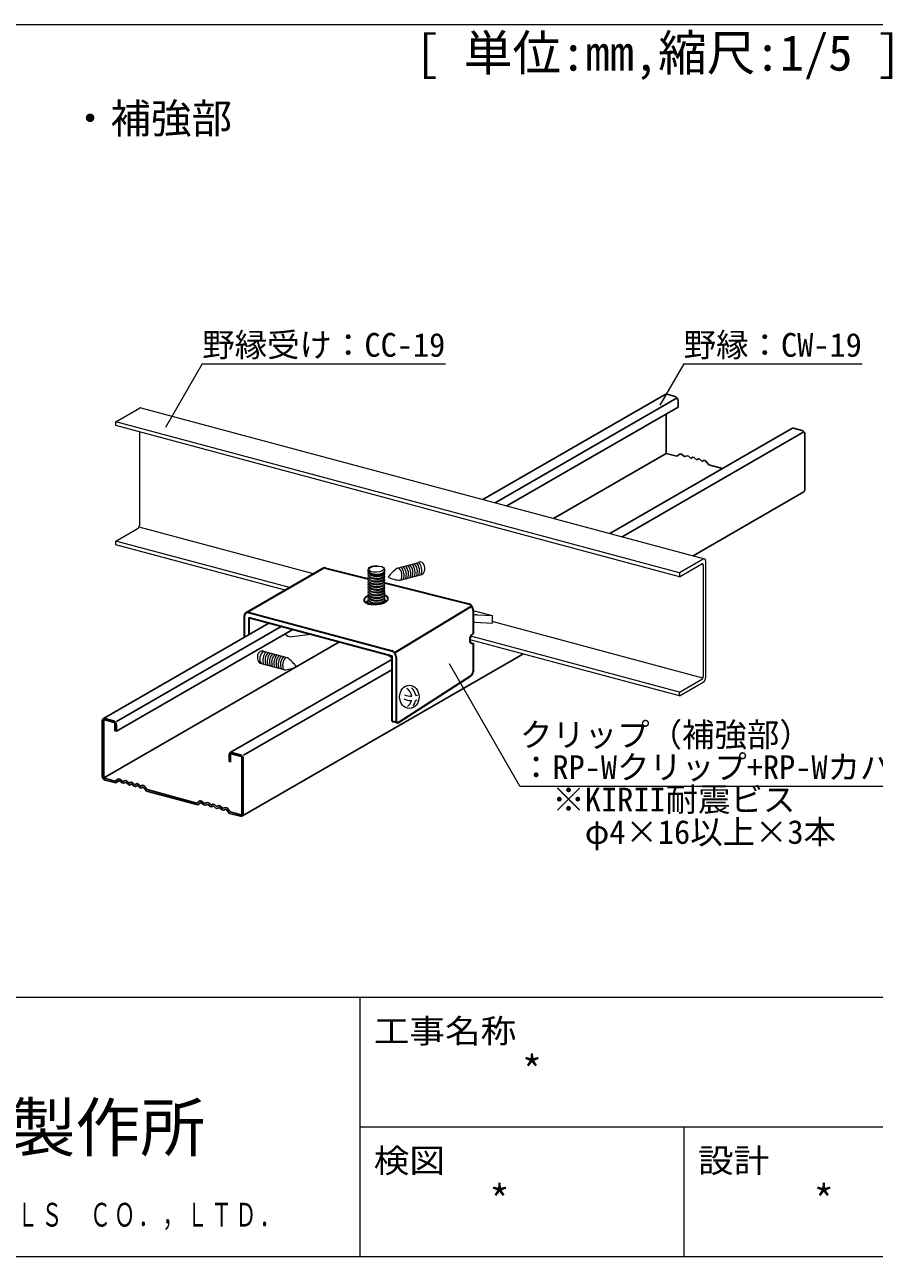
# Model space of a CAD drawing. Units: millimetres on the paper, enlarged 30 times, with parts at other scales. Extents: x -5790 to 5910, y -4184 to 4114.
# Drawn here: x 415 to 1987, y -4136 to -1856 of the extents above; entities that cross this region are included whole.
import ezdxf
from ezdxf.enums import TextEntityAlignment as Align

# ---------------------------------------------------------------- set-up
doc = ezdxf.new("R2010")
doc.units = ezdxf.units.MM
doc.header["$LTSCALE"] = 30
for name, color, linetype, lineweight in [('1-2_野縁受け', 3, 'Continuous', 18), ('1-3_野縁', 2, 'Continuous', 25), ('1-6_文字', 7, 'Continuous', 18), ('1-7_金具', 6, 'Continuous', 35), ('1-A_クリップ', 7, 'Continuous', 18), ('1-B_ビス', 3, 'Continuous', 18), ('F-2', 3, 'Continuous', 18), ('F-6_文字', 7, 'Continuous', 18)]:
    doc.layers.add(name, color=color, linetype=linetype, lineweight=lineweight)
doc.styles.add('ＭＳ ゴシック', font='')
doc.styles.get('ＭＳ ゴシック').set_extended_font_data('MS Gothic')

msp = doc.modelspace()

# ---------------------------------------------------------------- linework, layer by layer
at = {"layer": '1-2_野縁受け'}
for p, q in [((583.3, -2591.26), (627.07, -2565.99)), ((629.48, -2565.55), (1672.68, -2845.07)), ((583.3, -2598.46), (583.3, -2591.26)), ((1626.5, -2870.79), (583.3, -2591.26)), ((1626.5, -2877.99), (583.3, -2598.46)), ((627.07, -2610.19), (627.07, -2783.19)), ((583.3, -2812.06), (624.64, -2788.19)), ((949.48, -2872.68), (626.38, -2786.11)), ((583.3, -2819.26), (583.3, -2812.06)), ((905.12, -2898.29), (583.3, -2812.06)), ((896.6, -2903.21), (583.3, -2819.26)), ((1670.27, -2845.51), (1626.5, -2870.79)), ((1675.14, -3063.51), (1675.14, -2849.91)), ((1626.5, -2877.99), (1667.84, -2854.12)), ((1626.5, -2870.79), (1626.5, -2877.99)), ((1670.27, -2856.31), (1670.27, -3062.71)), ((1669.58, -3065.63), (1280.01, -2961.24)), ((1626.5, -3098.79), (1239.17, -2995)), ((1626.5, -3091.59), (1240.35, -2988.12)), ((1626.5, -3091.59), (1667.84, -3067.72)), ((1626.5, -3098.79), (1670.27, -3073.51)), ((1626.5, -3098.79), (1626.5, -3091.59))]:
    msp.add_line(p, q, dxfattribs=at)
for centre, major_axis, start_param, end_param in [((627.07, -2573.19), (-2.55, -7.6), 3.1755245, 3.6943472), ((624.64, -2784.59), (-1.28, -3.8), 0.5527545, 2.1235508), ((1670.27, -2852.71), (-2.55, -7.6), 2.1235508, 3.6943472), ((1667.84, -2857.72), (1.28, 3.8), 5.2651435, 6.8359398), ((1667.84, -3064.12), (-1.28, -3.8), 0.5527545, 2.1235508), ((1670.27, -3066.31), (2.55, 7.6), 3.6943472, 5.2651435)]:
    msp.add_ellipse(centre, major_axis=major_axis, ratio=0.544498, start_param=start_param, end_param=end_param, dxfattribs=at)
at = {"layer": '1-3_野縁'}
for p, q in [((1262.86, -2735.26), (1599.79, -2540.73)), ((1285.44, -2741.31), (1621.98, -2547.01)), ((1602.88, -2540.39), (1618.53, -2544.59)), ((1623.75, -2551.98), (1623.75, -2563.98)), ((1306.73, -2747.01), (1623.75, -2563.98)), ((1601.84, -2576.63), (1601.84, -2649.79)), ((1834.51, -2603.62), (1497.58, -2798.15)), ((1520.16, -2804.2), (1856.7, -2609.9)), ((1853.25, -2607.48), (1837.6, -2603.29)), ((1858.47, -2716.88), (1858.47, -2614.88)), ((1393.28, -2770.2), (1601.84, -2649.79)), ((1621.66, -2655.1), (1601.84, -2649.79)), ((1621.66, -2655.1), (1627.66, -2650.71)), ((1635.48, -2655.81), (1640.7, -2654.21)), ((1640.7, -2654.21), (1643.31, -2654.9)), ((1643.31, -2654.9), (1647.22, -2658.95)), ((1647.22, -2658.95), (1651.13, -2657)), ((1651.13, -2657), (1653.74, -2657.7)), ((1653.74, -2657.7), (1657.65, -2661.75)), ((1657.65, -2661.75), (1661.56, -2659.8)), ((1661.56, -2659.8), (1664.17, -2660.49)), ((1664.17, -2660.49), (1668.08, -2664.54)), ((1668.08, -2664.54), (1671.99, -2662.59)), ((1671.99, -2662.59), (1674.6, -2663.29)), ((1674.6, -2663.29), (1680.6, -2670.9)), ((1706.14, -2677.74), (1680.6, -2670.9)), ((1651.51, -2839.4), (1856.34, -2721.14)), ((560.56, -3140.73), (866.88, -2963.88)), ((584.52, -3145.98), (889.45, -2969.93)), ((584.52, -3163.98), (910.75, -2975.63)), ((562.61, -3249.79), (997.3, -2998.82)), ((1093.9, -3031.22), (795.28, -3203.62)), ((818.14, -3320.55), (1336.72, -3021.14)), ((819.98, -3208.45), (1093.9, -3050.3)), ((558.44, -3247), (558.44, -3145)), ((561.04, -3144.19), (561.04, -3249.19)), ((562.49, -3143.08), (580.46, -3147.9)), ((563.65, -3140.39), (579.3, -3144.59)), ((581.91, -3163.28), (581.91, -3149.78)), ((584.52, -3163.98), (581.91, -3163.28)), ((584.52, -3163.98), (581.91, -3163.28)), ((584.52, -3151.98), (584.52, -3163.98)), ((793.16, -3207.89), (793.16, -3219.89)), ((795.76, -3220.59), (795.76, -3207.09)), ((815.18, -3210.79), (797.21, -3205.98)), ((814.02, -3207.48), (798.37, -3203.29)), ((816.63, -3212.68), (816.63, -3317.68)), ((793.16, -3219.89), (795.76, -3220.59)), ((819.24, -3316.88), (819.24, -3214.88)), ((582.43, -3256.42), (562.49, -3251.08)), ((583.73, -3259.77), (563.65, -3254.39)), ((640.07, -3274.87), (634.07, -3267.26)), ((733.69, -3296.96), (641.37, -3272.22)), ((733.69, -3296.96), (739.69, -3292.56)), ((739.69, -3292.56), (742.3, -3293.26)), ((742.3, -3293.26), (747.52, -3297.66)), ((747.52, -3297.66), (752.73, -3296.06)), ((752.73, -3296.06), (755.34, -3296.76)), ((755.34, -3296.76), (759.25, -3300.8)), ((759.25, -3300.8), (763.16, -3298.85)), ((763.16, -3298.85), (765.77, -3299.55)), ((765.77, -3299.55), (769.68, -3303.6)), ((769.68, -3303.6), (773.6, -3301.65)), ((773.6, -3301.65), (776.2, -3302.35)), ((776.2, -3302.35), (781.42, -3306.74)), ((781.42, -3306.74), (786.64, -3305.14)), ((786.64, -3305.14), (789.24, -3305.84)), ((789.24, -3305.84), (795.24, -3313.45)), ((793.94, -3316.1), (787.94, -3308.49)), ((814.02, -3321.48), (793.94, -3316.1)), ((815.18, -3318.79), (795.24, -3313.45))]:
    msp.add_line(p, q, dxfattribs=at)
for points in [[(1627.66, -2650.71), (1630.27, -2651.41), (1635.48, -2655.81)], [(582.43, -3256.42), (588.43, -3252.03), (591.04, -3252.73), (596.25, -3257.13), (601.47, -3255.53), (604.08, -3256.22), (607.99, -3260.27), (611.9, -3258.32), (614.51, -3259.02), (618.42, -3263.07), (622.33, -3261.12), (624.94, -3261.81), (628.85, -3265.86), (632.76, -3263.91), (635.37, -3264.61), (641.37, -3272.22)], [(634.07, -3267.26), (630.16, -3269.21), (627.55, -3268.51), (623.64, -3264.47), (619.72, -3266.42), (617.12, -3265.72), (613.2, -3261.67), (609.29, -3263.62), (606.68, -3262.92), (602.77, -3258.87), (597.56, -3260.48), (594.95, -3259.78), (589.73, -3255.38), (583.73, -3259.77)], [(754.04, -3299.41), (748.82, -3301.01), (746.21, -3300.31), (741, -3295.91), (735, -3300.3), (640.07, -3274.87)], [(787.94, -3308.49), (782.72, -3310.09), (780.12, -3309.39), (774.9, -3305), (770.99, -3306.95), (768.38, -3306.25), (764.47, -3302.2), (760.56, -3304.15), (757.95, -3303.45), (754.04, -3299.41)]]:
    msp.add_lwpolyline(points, dxfattribs=at)
for centre, major_axis, ratio, start_param, end_param in [((1602.88, -2546.39), (-2.91, 5.76), 0.751651, 5.6914085, 6.3251409), ((1618.53, -2550.59), (-2.91, 5.76), 0.751651, 4.1206122, 5.6914085), ((1837.6, -2609.29), (-2.91, 5.76), 0.751651, 5.6914085, 6.3251409), ((1853.25, -2613.48), (-2.91, 5.76), 0.751651, 4.1206122, 5.6914085), ((1853.25, -2715.48), (-2.91, 5.76), 0.751651, 3.1835482, 4.1206122), ((563.65, -3146.39), (-2.91, 5.76), 0.751651, 5.6914085, 7.2622048), ((562.49, -3144.58), (-1.02, 1.34), 0.767327, 5.4977871, 7.0685835), ((579.3, -3150.59), (-2.91, 5.76), 0.751651, 4.1206122, 5.6914085), ((580.46, -3149.4), (-1.02, 1.34), 0.767327, 3.9269908, 5.4977871), ((798.37, -3209.29), (-2.91, 5.76), 0.751651, 5.6914085, 7.2622048), ((797.21, -3207.48), (-1.02, 1.34), 0.767327, 5.4977871, 7.0685835), ((814.02, -3213.48), (-2.91, 5.76), 0.751651, 4.1206122, 5.6914085), ((815.18, -3212.29), (-1.02, 1.34), 0.767327, 3.9269908, 5.4977871), ((563.65, -3248.39), (-2.91, 5.76), 0.751651, 0.9790195, 2.5498158), ((562.49, -3249.58), (-1.02, 1.34), 0.767327, 0.7853982, 2.3561945), ((814.02, -3315.48), (-2.91, 5.76), 0.751651, 2.5498158, 4.1206122), ((815.18, -3317.29), (-1.02, 1.34), 0.767327, 2.3561945, 3.9269908)]:
    msp.add_ellipse(centre, major_axis=major_axis, ratio=ratio, start_param=start_param, end_param=end_param, dxfattribs=at)
at = {"layer": '1-6_文字'}
for p, q in [((743.45, -2484.13), (675.4, -2601.99)), ((743.45, -2484.13), (1193.45, -2484.13)), ((1634.24, -2484.13), (1590.11, -2560.57)), ((1634.24, -2484.13), (1964.24, -2484.13)), ((1331.15, -3265.73), (1200.6, -3039.6)), ((1331.15, -3265.73), (2081.15, -3265.73))]:
    msp.add_line(p, q, dxfattribs=at)
at = {"layer": '1-7_金具'}
for p, q in [((967.7, -2862.17), (824.37, -2944.91)), ((971.71, -2862.12), (1050.1, -2881.79)), ((1081.41, -2889.64), (1236.16, -2928.47)), ((1099.4, -3018.99), (1241.66, -2932.35)), ((1244.5, -2940.31), (1244.5, -2982.91)), ((821.1, -2951.61), (821.1, -2990.31)), ((829.45, -2944.25), (1093.9, -3015.11)), ((829.45, -2953.85), (1093.9, -3024.71)), ((829.45, -2953.85), (829.45, -2985.49)), ((1245.98, -2962.49), (1244.5, -2963.35)), ((1244.5, -3000.91), (1244.5, -3054.14)), ((1093.9, -3024.71), (1093.9, -3142.31)), ((1102.24, -3026.94), (1102.24, -3144.54)), ((1106.3, -3148.2), (1240.45, -3061.75)), ((1104.56, -3148.53), (1095.85, -3146.2))]:
    msp.add_line(p, q, dxfattribs=at)
for centre, radius, start, end in [((969.97, -2868.56), 6.67, 74.91328, 128.62379), ((1050.57, -2922.62), 8.06, 114.02722, 155.24535), ((1067.6, -2958.43), 47.71, 111.85775, 115.19318), ((1072.84, -2935.49), 24.18, 75.71795, 75.71796), ((1072.84, -2935.49), 24.18, 62.09094, 69.72751), ((1078.12, -2916.76), 9.25, 300.13017, 353.92401), ((1081.54, -2919.58), 6.06, 17.67757, 64.37527), ((1050.43, -2922.02), 7.7, 158.83281, 181.8681), ((1045.92, -2921.98), 3.2, 185.34386, 229.34663), ((1056.55, -2907.46), 21.18, 233.12914, 255.50343), ((1050.57, -2932.22), 8.06, 114.02722, 126.2203), ((1067.6, -2968.03), 47.71, 111.90301, 115.19318), ((1055.32, -2912.67), 15.83, 254.92072, 255.07927), ((1062.45, -2881.59), 47.71, 256.41742, 295.19318), ((1072.84, -2945.09), 24.18, 75.71795, 75.71796), ((1072.84, -2945.09), 24.18, 62.09094, 70.54269), ((1081.54, -2929.18), 6.06, 64.01046, 64.37527), ((1231.93, -2940.32), 12.57, 0.01961, 70.35505), ((830.38, -2951.76), 9.28, 137.44071, 179.11744), ((827.71, -2950.69), 6.67, 74.91328, 128.62379), ((1254.01, -2995.26), 15.59, 127.58517, 180.57799), ((1249.33, -2995.56), 10.91, 179.29407, 196.64667), ((1243.75, -2997.04), 5.14, 198.62534, 226.37254), ((1242.46, -2997.83), 3.7, 232.38202, 303.54373), ((1089.67, -3026.95), 12.57, 0.01961, 70.35505), ((1234.65, -3053.77), 9.87, 306.05079, 2.11239), ((1107.08, -3141.81), 13.19, 182.16508, 192.73235), ((1096.39, -3143.97), 2.31, 198.95545, 235.41967), ((1096.61, -3143.38), 2.92, 238.49115, 255), ((1115.43, -3144.05), 13.19, 182.16508, 192.73235), ((1104.74, -3146.21), 2.31, 198.95545, 235.41967), ((1104.95, -3145.62), 2.92, 238.49115, 297.43461)]:
    msp.add_arc(centre, radius, start, end, dxfattribs=at)
at = {"layer": '1-A_クリップ'}
for p, q in [((1244.5, -2940.53), (1280.01, -2950.05)), ((1247.65, -2962.1), (1280.01, -2963.85)), ((1252.1, -2948.54), (1280.01, -2950.05)), ((1280.01, -2950.05), (1280.01, -2963.85)), ((909.69, -2989.04), (944.08, -2984.56)), ((1093.9, -3028.44), (1084.53, -3022.2))]:
    msp.add_line(p, q, dxfattribs=at)
for centre, radius, start, end in [((1251.12, -2966.51), 18, 86.9018, 111.5727), ((1247.48, -2965.09), 3, 86.9018, 120), ((907.75, -2974.16), 15, 220.64773, 277.40662)]:
    msp.add_arc(centre, radius, start, end, dxfattribs=at)
at = {"layer": '1-B_ビス'}
for p, q in [((1103.89, -2862.25), (1143.87, -2851.54)), ((1109.89, -2884.67), (1149.88, -2873.95)), ((901.21, -3028.14), (856.73, -3016.22)), ((895.21, -3050.56), (850.73, -3038.64))]:
    msp.add_line(p, q, dxfattribs=at)
for centre, radius, start, end in [((1160.42, -2934.68), 91.88, 127.9695, 142.39787), ((1091, -2876.1), 21.93, 338.13721, 42.25596), ((1095.07, -2875.01), 21.93, 338.13721, 42.25596), ((1099.14, -2873.92), 21.93, 338.13721, 42.25596), ((1103.21, -2872.83), 21.93, 338.13721, 42.25596), ((1107.28, -2871.74), 21.93, 338.13721, 42.25596), ((1111.35, -2870.65), 21.93, 338.13721, 42.25596), ((1115.42, -2869.56), 21.93, 338.13721, 42.25596), ((1119.49, -2868.47), 21.93, 338.13721, 42.25596), ((1123.56, -2867.38), 21.93, 338.13721, 42.25596), ((1127.63, -2866.29), 21.93, 338.13721, 42.25596), ((1111.84, -2833.43), 51.27, 241.8118, 267.82082), ((865.56, -3029.65), 15.78, 122.39043, 217.49942), ((877.47, -3032.18), 21.93, 137.74404, 201.86279), ((881.54, -3033.27), 21.93, 137.74404, 201.86279), ((885.61, -3034.36), 21.93, 137.74404, 201.86279), ((889.68, -3035.45), 21.93, 137.74404, 201.86279), ((893.75, -3036.54), 21.93, 137.74404, 201.86279), ((897.82, -3037.63), 21.93, 137.74404, 201.86279), ((901.89, -3038.72), 21.93, 137.74404, 201.86279), ((905.96, -3039.81), 21.93, 137.74404, 201.86279), ((910.03, -3040.9), 21.93, 137.74404, 201.86279), ((914.1, -3042), 21.93, 137.74404, 201.86279), ((844.69, -3100.58), 91.88, 37.60213, 52.0305), ((893.26, -2999.32), 51.27, 272.17918, 298.1882), ((1130.25, -3064.42), 34.62, 248.08912, 271.57672), ((1111.28, -3102.1), 20.17, 8.77201, 58.44322), ((1114.89, -3101.9), 24, 9.29512, 49.39892), ((1130.25, -3064.42), 34.62, 283.90667, 288.97328), ((1131.52, -3072.22), 35.24, 244.32235, 268.69781), ((1111.28, -3102.1), 20.17, 306.88278, 344.62773), ((1114.89, -3101.9), 24, 320.08466, 348.26915), ((1131.52, -3072.22), 35.24, 281.23463, 285.67636)]:
    msp.add_arc(centre, radius, start, end, dxfattribs=at)
for centre, major_axis, ratio, start_param, end_param in [((1146.87, -2862.74), (0, 12), 0.7, 3.5071706, 6.6487633), ((1065.65, -2865.67), (15.85, -0.36), 0.474, 1.5365587, 6.7586014), ((1065.65, -2873.38), (15.85, -0.36), 0.474, 2.8085353, 6.6379839), ((1065.65, -2868.31), (15.85, -0.36), 0.474, 2.9759185, 6.4705969), ((1065.65, -2868.21), (14.26, -0.49), 0.4807, 3.3063073, 6.1993109), ((1065.65, -2870.85), (14.26, -0.49), 0.4807, 3.3063073, 6.1993109), ((1065.65, -2878.45), (15.85, -0.36), 0.474, 2.8085353, 6.6379839), ((1065.65, -2883.52), (15.85, -0.36), 0.474, 2.8085353, 6.6379839), ((1065.65, -2888.59), (15.85, -0.36), 0.474, 2.8085353, 6.6379839), ((1065.65, -2893.65), (15.85, -0.36), 0.474, 2.8085353, 6.6379839), ((1065.65, -2875.91), (14.26, -0.49), 0.4807, 3.3063073, 6.1993109), ((1065.65, -2880.98), (14.26, -0.49), 0.4807, 3.3063073, 6.1993109), ((1065.65, -2886.05), (14.26, -0.49), 0.4807, 3.3063073, 6.1993109), ((1065.65, -2891.12), (14.26, -0.49), 0.4807, 3.3063073, 6.1993109), ((1065.65, -2908.86), (15.85, -0.36), 0.474, 2.8085353, 5.6733641), ((1065.65, -2919), (15.85, -0.36), 0.474, 2.8085353, 5.6733641), ((1065.65, -2898.72), (15.85, -0.36), 0.474, 2.8085353, 6.6379839), ((1065.65, -2903.79), (15.85, -0.36), 0.474, 2.8085353, 6.6379839), ((1065.65, -2913.93), (15.85, -0.36), 0.474, 2.8085353, 6.6379839), ((1065.65, -2913.93), (15.85, -0.36), 0.474, 2.8085353, 3.521126), ((1065.65, -2896.19), (14.26, -0.49), 0.4807, 3.3063073, 6.1993109), ((1065.65, -2901.26), (14.26, -0.49), 0.4807, 3.3063073, 6.1993109), ((1065.65, -2906.33), (14.26, -0.49), 0.4807, 3.3063073, 6.1993109), ((1065.65, -2911.4), (14.26, -0.49), 0.4807, 3.3063073, 4.129752), ((1065.65, -2911.4), (14.26, -0.49), 0.4807, 3.3063073, 6.1993109), ((1065.65, -2916.46), (14.26, -0.49), 0.4807, 3.3063073, 6.1993109), ((1065.65, -2908.86), (15.85, -0.36), 0.474, 5.6733641, 6.6379839), ((1065.65, -2919), (15.85, -0.36), 0.474, 5.6733641, 6.6379839), ((1065.65, -2911.4), (14.26, -0.49), 0.4807, 6.1174967, 6.1993109), ((1065.65, -2913.93), (15.85, -0.36), 0.474, 0.2520972, 0.3547986), ((1065.65, -2924.07), (15.85, -0.36), 0.474, 2.8085353, 3.7953041), ((1065.65, -2924.07), (15.85, -0.36), 0.474, 2.8085353, 3.521126), ((1065.65, -2929.14), (15.85, -0.36), 0.474, 2.8085353, 2.98544), ((1065.65, -2921.53), (14.26, -0.49), 0.4807, 3.3063073, 6.1993109), ((1065.65, -2926.6), (14.26, -0.49), 0.4807, 3.3063073, 3.4367769), ((1065.65, -2924.07), (15.85, -0.36), 0.474, 6.1533625, 6.6379839), ((853.73, -3027.43), (0, 12), 0.7, 5.9176073, 9.0592)]:
    msp.add_ellipse(centre, major_axis=major_axis, ratio=ratio, start_param=start_param, end_param=end_param, dxfattribs=at)
for centre, major_axis, ratio in [((1065.65, -2864.09), (14.26, 1.04), 0.4101), ((1126.56, -3100.5), (0, 21.6), 0.833333)]:
    msp.add_ellipse(centre, major_axis=major_axis, ratio=ratio, dxfattribs=at)
at = {"layer": 'F-2'}
for p, q in [((-5790.28, -1856.14), (2082.69, -1856.14)), ((-5790.28, -3656.14), (5909.72, -3656.14)), ((1034.72, -3656.14), (1034.72, -4136.14)), ((-5790.28, -4136.14), (5909.72, -4136.14))]:
    msp.add_line(p, q, dxfattribs=at)
at = {"layer": 'F-2', "color": 7}
for p, q in [((1034.72, -3896.14), (5909.72, -3896.14)), ((1634.72, -3896.14), (1634.72, -4136.14))]:
    msp.add_line(p, q, dxfattribs=at)

# ---------------------------------------------------------------- texts
at = {"layer": '1-6_文字', "color": 4, "style": 'ＭＳ ゴシック'}
for s, p in [('野縁受け：CC-19', (743.45, -2484.13)), ('野縁：CW-19', (1634.24, -2484.13)), ('クリップ（補強部）', (1331.15, -3205.73)), ('：RP-Wクリップ+RP-Wカバー', (1331.15, -3265.73)), ('\u3000※KIRII耐震ビス', (1331.15, -3325.73)), ('\u3000\u3000φ4×16以上×3本', (1331.15, -3385.73))]:
    msp.add_text(s, height=43.99, dxfattribs=at).set_placement(p, align=Align.BOTTOM_LEFT)
at = {"layer": 'F-6_文字', "style": 'ＭＳ ゴシック'}
for s, height, p in [('[ 単位:mm,縮尺:1/5 ] ', 65.98, (1137.69, -1961.14)), ('桐井製作所', 87.98, (148.6, -3967.94))]:
    msp.add_text(s, height=height, dxfattribs=at).set_placement(p, align=Align.BOTTOM_LEFT)
at = {"layer": 'F-6_文字', "color": 4, "style": 'ＭＳ ゴシック'}
for s, p in [('・補強部', (498.44, -2073.64)), ('*', (1334.72, -3836.14)), ('*', (1274.72, -4076.14)), ('*', (1874.72, -4076.14))]:
    msp.add_text(s, height=54.99, dxfattribs=at).set_placement(p, align=Align.BOTTOM_LEFT)
at = {"layer": 'F-6_文字', "color": 4, "style": 'ＭＳ ゴシック', "width": 1.1}
for s, p in [('工事名称', (1060.61, -3754.16)), ('検図', (1060.61, -3994.16)), ('設計', (1660.61, -3994.16))]:
    msp.add_text(s, height=43.99, dxfattribs=at).set_placement(p, align=Align.BOTTOM_LEFT)
at = {"layer": 'F-6_文字', "color": 4, "insert": (-765.28, -4087.48), "char_height": 43.99, "attachment_point": 7, "style": 'ＭＳ ゴシック'}
msp.add_mtext('\\T1.15;\\W0.65;ＫＩＲＩＩ\u3000ＣＯＮＳＴＲＵＣＴＩＯＮ\u3000ＭＡＴＥＲＩＡＬＳ\u3000ＣＯ．，ＬＴＤ．', dxfattribs=at)

doc.saveas('drawing.dxf')
